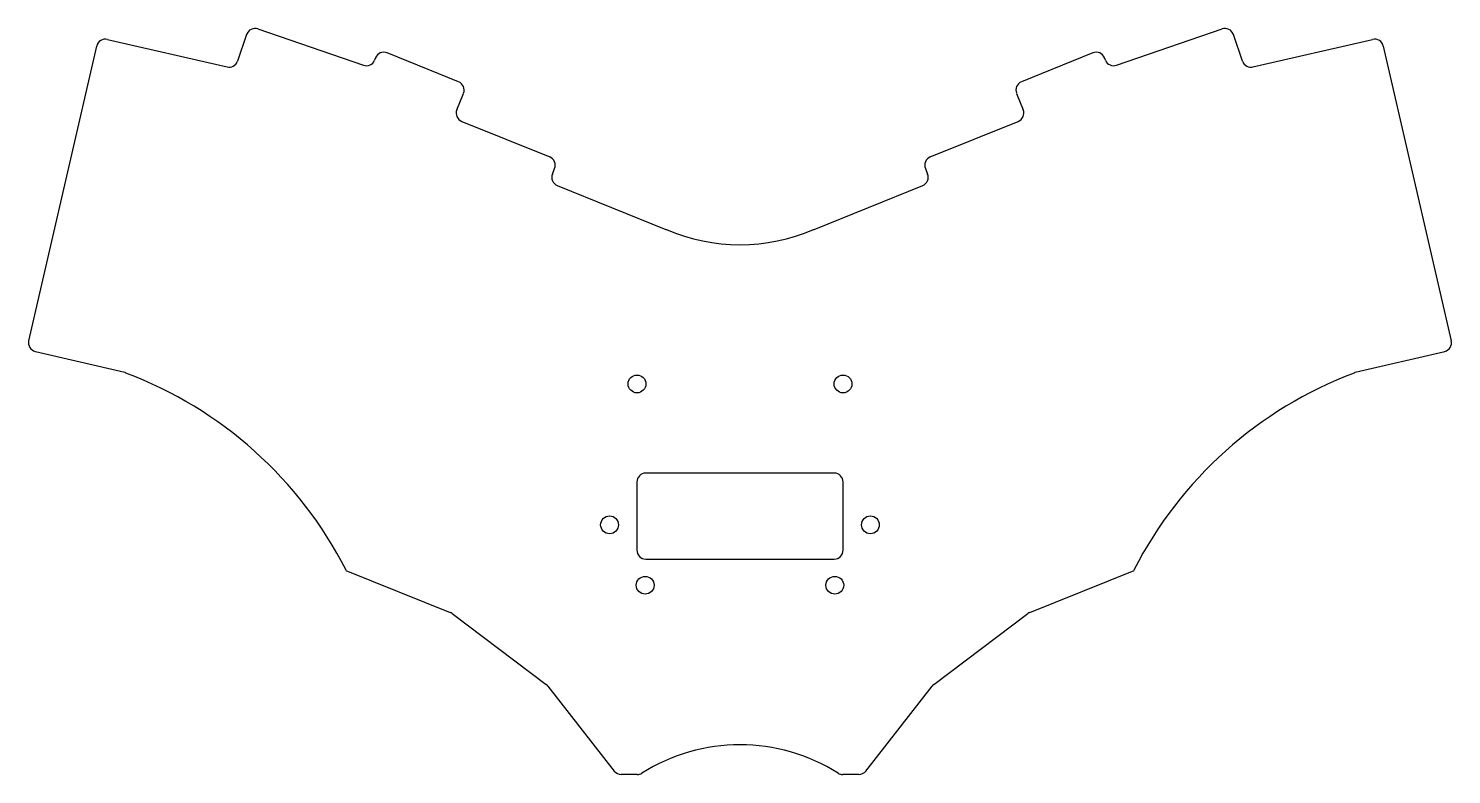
# Model space of a CAD drawing. Header units: millimetres. Extents: x -9 to 231, y -78 to 48.
import ezdxf

# ---------------------------------------------------------------- set-up
doc = ezdxf.new("R2010")
doc.units = ezdxf.units.MM

msp = doc.modelspace()

# ---------------------------------------------------------------- linework, layer by layer
for p, q in [((29.41, 48.04), (47.2, 41.92)), ((174.22, 41.92), (192.02, 48.04)), ((4.01, 46.28), (24.19, 41.63)), ((27.5, 47.11), (25.94, 42.6)), ((195.48, 42.6), (193.92, 47.11)), ((197.23, 41.63), (217.41, 46.28)), ((-9.26, -4.53), (2.22, 45.16)), ((63.25, 39.14), (51.19, 44.01)), ((170.23, 44.01), (158.17, 39.14)), ((219.21, 45.16), (230.68, -4.53)), ((49.24, 43.18), (49.08, 42.77)), ((172.34, 42.77), (172.18, 43.18)), ((62.95, 34.4), (64.08, 37.18)), ((157.35, 37.18), (158.47, 34.4)), ((63.78, 32.45), (78.62, 26.46)), ((142.81, 26.46), (157.64, 32.45)), ((79.07, 23.58), (79.45, 24.5)), ((141.98, 24.5), (142.35, 23.58)), ((79.9, 21.62), (98.2, 14.23)), ((123.22, 14.23), (141.52, 21.62)), ((98.2, 14.23), (98.32, 14.23)), ((123.1, 14.23), (123.22, 14.23)), ((-8.13, -6.33), (6.97, -9.82)), ((214.45, -9.82), (229.56, -6.33)), ((6.97, -9.82), (7.15, -9.98)), ((214.45, -9.82), (214.27, -9.98)), ((93.31, -28.35), (93.31, -39.85)), ((126.61, -26.85), (94.81, -26.85)), ((128.11, -39.85), (128.11, -28.35)), ((94.81, -41.35), (126.61, -41.35)), ((44.25, -43.25), (44.27, -43.21)), ((44.25, -43.25), (61.81, -50.34)), ((159.61, -50.34), (177.17, -43.25)), ((177.15, -43.21), (177.17, -43.25)), ((62.15, -50.53), (78.02, -62.49)), ((143.41, -62.49), (159.27, -50.53)), ((78.3, -62.76), (89.5, -77.11)), ((131.92, -77.11), (143.13, -62.76)), ((93.36, -77.68), (90.69, -77.68)), ((130.74, -77.68), (128.06, -77.68))]:
    msp.add_line(p, q)
for centre in [(93.34, -11.82), (128.09, -11.82), (88.71, -35.58), (132.71, -35.58), (94.72, -45.77), (126.7, -45.77)]:
    msp.add_circle(centre, 1.5)
for centre, radius, start, end in [((28.92, 46.63), 1.5, 71, 161), ((192.51, 46.63), 1.5, 19, 109), ((3.68, 44.82), 1.5, 77, 167), ((217.75, 44.82), 1.5, 13, 103), ((50.63, 42.62), 1.5, 68, 158), ((170.79, 42.62), 1.5, 22, 112), ((24.53, 43.09), 1.5, 257, 341), ((47.69, 43.34), 1.5, 251, 338), ((173.74, 43.34), 1.5, 202, 289), ((196.9, 43.09), 1.5, 199, 283), ((62.69, 37.75), 1.5, 338, 68), ((158.74, 37.75), 1.5, 112, 202), ((64.34, 33.84), 1.5, 158, 248), ((157.08, 33.84), 1.5, 292, 22), ((78.05, 25.07), 1.5, 338, 68), ((143.37, 25.07), 1.5, 112, 202), ((80.46, 23.02), 1.5, 158, 248), ((140.96, 23.02), 1.5, 292, 22), ((110.71, 42.65), 31, 246.4478, 293.5522), ((-7.8, -4.87), 1.5, 167, 257), ((229.22, -4.87), 1.5, 283, 13), ((-17.21, -74.54), 69, 387.0046, 429.3261), ((238.63, -74.54), 69, 110.6739, 152.9954), ((94.81, -28.35), 1.5, 90, 180), ((126.61, -28.35), 1.5, 0, 90), ((94.81, -39.85), 1.5, 180, 270), ((126.61, -39.85), 1.5, 270, 0), ((61.25, -51.73), 1.5, 53, 68), ((160.18, -51.73), 1.5, 112, 127), ((77.11, -63.69), 1.5, 38, 53), ((144.31, -63.69), 1.5, 127, 142), ((110.71, -103.67), 31, 57.7383, 122.2617), ((90.69, -76.18), 1.5, 218, 270), ((93.36, -76.18), 1.5, 270, 302.2617), ((128.06, -76.18), 1.5, 237.7383, 270), ((130.74, -76.18), 1.5, 270, 322)]:
    msp.add_arc(centre, radius, start, end)

doc.saveas('drawing.dxf')
